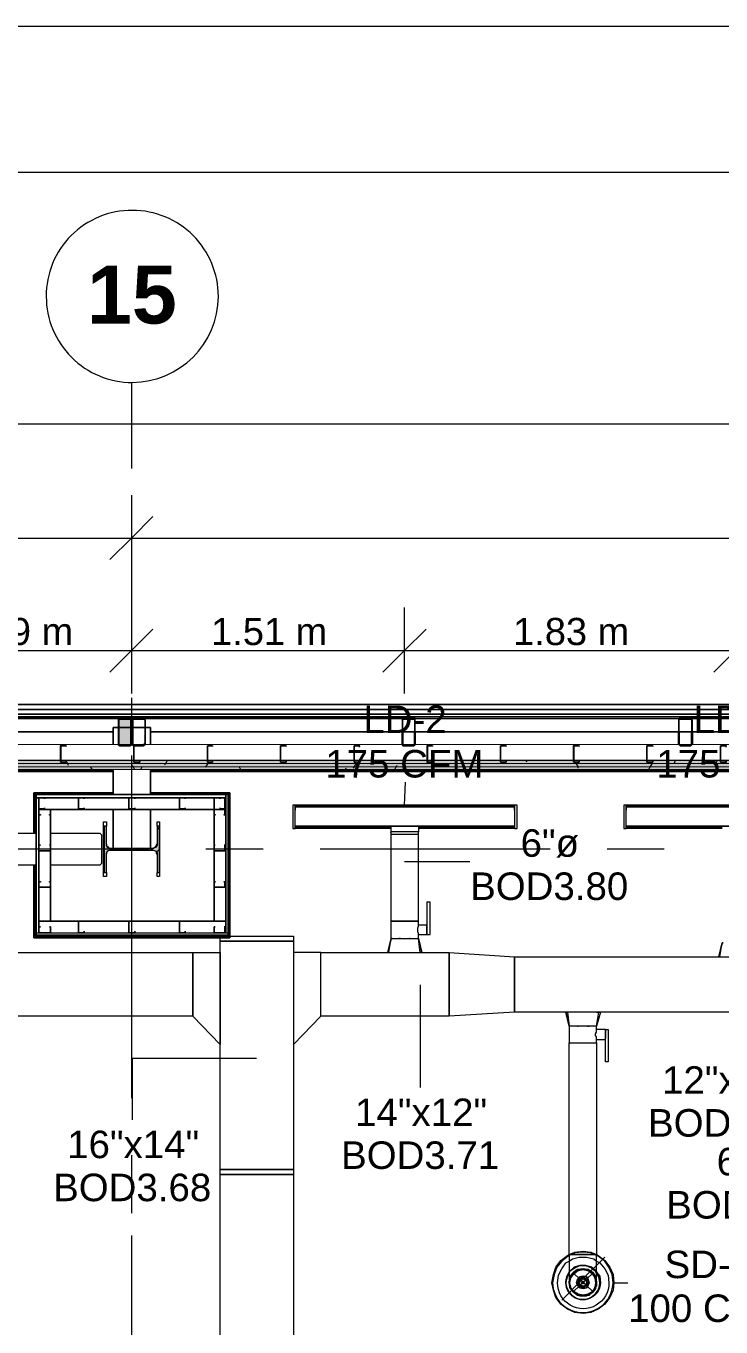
# Model space of a CAD drawing. Header units: metres. Extents: x 98 to 337, y -7 to 53.
# Drawn here: x 134.94 to 138.79, y 46.2 to 53.4 of the extents above; entities that cross this region are included whole.
import ezdxf

# ---------------------------------------------------------------- set-up
doc = ezdxf.new("R2010")
doc.units = ezdxf.units.M
doc.layers.add('HVAC - Ductos', color=5, linetype='Continuous', lineweight=0)
doc.layers.add('PDF_Text', color=7, linetype='Continuous', lineweight=0)
doc.layers.add('PDF_Geometry', color=7, linetype='Continuous', lineweight=0, true_color=0xaaaaaa)
doc.layers.add('PDF_Solid Fills', color=7, linetype='Continuous', lineweight=0, true_color=0xffffff)
doc.styles.add('PDF Helvetica', font='')
doc.styles.add('PDF Helvetica Bold', font='')
doc.styles.get('PDF Helvetica').set_extended_font_data('Helvetica')
doc.styles.get('PDF Helvetica Bold').set_extended_font_data('Helvetica', bold=True)

msp = doc.modelspace()

# ---------------------------------------------------------------- hatches: boundary and pattern name
at = {"layer": 'PDF_Solid Fills', "lineweight": 0, "transparency": 33554559}
for points in [[(135.5127, 49.4183), (135.5218, 49.4183), (135.5218, 49.5649), (135.4485, 49.5649), (135.4485, 49.4183), (135.4577, 49.4183), (135.5127, 49.4137)], [(158.9939, 49.3266), (142.4356, 49.3312), (105.9562, 49.3312), (105.9562, 49.3175), (158.9939, 49.3175)], [(158.9801, 49.2946), (158.9801, 49.3175), (105.9562, 49.3175), (105.9562, 49.2992), (158.9618, 49.2992)], [(105.9562, 49.2854), (158.9573, 49.2854), (158.9618, 49.2808), (158.9618, 49.2808), (158.9618, 49.2992), (105.9562, 49.2992)], [(135.6639, 48.9692), (135.6593, 48.8593), (135.6548, 48.8548), (135.641, 48.8502), (135.4027, 48.8456), (135.4027, 48.8502), (135.389, 48.8502), (135.389, 48.8639), (135.3844, 48.8639), (135.3844, 48.9692), (135.3707, 48.9692), (135.3707, 48.7127), (135.3844, 48.7127), (135.3844, 48.8226), (135.389, 48.8364), (135.6548, 48.8364), (135.6639, 48.8272), (135.6639, 48.7127), (135.6776, 48.7127), (135.6776, 48.9692)]]:
    msp.add_hatch(color=256, dxfattribs=at).paths.add_polyline_path(points)
h = msp.add_hatch(color=256, dxfattribs=at)
h.paths.add_polyline_path([(135.5951, 49.5603), (135.5905, 49.4274), (135.586, 49.4228), (135.5951, 49.4183), (135.5951, 49.4228), (135.5997, 49.5603)])
h.paths.add_polyline_path([(135.531, 49.5603), (135.5951, 49.5649), (135.5265, 49.5649), (135.5219, 49.5603), (135.5219, 49.4274), (135.5265, 49.4274), (135.5265, 49.4183), (135.5356, 49.4183), (135.586, 49.4137), (135.586, 49.4183), (135.5677, 49.4228), (135.531, 49.4228)])
h = msp.add_hatch(color=256, dxfattribs=at)
h.paths.add_polyline_path([(137.0888, 49.5557), (137.0888, 49.4183), (137.0934, 49.5557)])
h.paths.add_polyline_path([(137.0247, 49.5557), (137.0201, 49.5557), (137.0201, 49.4183)])
h.paths.add_polyline_path([(137.0934, 49.5603), (137.0934, 49.5649), (137.0888, 49.5649)])
h.paths.add_polyline_path([(137.0842, 49.5603), (137.0842, 49.5649), (137.0201, 49.5649)])
h.paths.add_polyline_path([(137.0842, 49.4137), (137.0842, 49.4183), (137.0247, 49.4183)])
h = msp.add_hatch(color=256, dxfattribs=at)
h.paths.add_polyline_path([(138.6236, 49.4228), (138.6282, 49.5557), (138.6236, 49.5557)])
h.paths.add_polyline_path([(138.619, 49.4228), (138.6236, 49.4183), (138.6236, 49.4228)])
h.paths.add_polyline_path([(138.555, 49.5557), (138.5504, 49.5557), (138.5504, 49.4228)])
h.paths.add_polyline_path([(138.6282, 49.5603), (138.6282, 49.5649), (138.5595, 49.5649)])
h.paths.add_polyline_path([(138.619, 49.4137), (138.619, 49.4183), (138.5595, 49.4183)])

# ---------------------------------------------------------------- linework, layer by layer
at = {"layer": 'HVAC - Ductos', "lineweight": 0}
for points in [[(136.4152, 49.0839), (136.4152, 48.9555), (136.429, 48.9555), (136.429, 49.0839)], [(136.429, 49.0747), (137.6432, 49.0747), (137.6432, 48.9692), (136.429, 48.9692)], [(137.6569, 49.0839), (137.6432, 49.0839), (137.6432, 48.9555), (137.6569, 48.9555)], [(138.2479, 49.0839), (138.2479, 48.9555), (138.2617, 48.9555), (138.2617, 49.0839)], [(138.2617, 49.0747), (139.4759, 49.0747), (139.4759, 48.9692), (138.2617, 48.9692)], [(137.6432, 48.9692), (136.429, 48.9692)], [(139.4759, 48.9692), (138.2617, 48.9692)], [(136.4198, 48.3324), (136.0121, 48.3324), (136.0121, 48.3599), (136.4198, 48.3599)], [(137.0109, 48.3462), (137.0063, 48.3462), (137.0017, 48.3462), (137.0063, 48.3462)], [(137.0659, 48.3462), (137.0613, 48.3462)], [(136.0121, 48.2683), (136.0121, 47.7597), (135.8609, 47.9155), (135.8609, 48.2683), (135.8609, 47.9155), (134.0328, 47.9155), (134.0328, 48.2683), (135.8609, 48.2683)], [(136.4198, 48.3324), (136.4198, 47.0679), (136.0121, 47.0679), (136.0121, 48.3324)], [(136.4198, 48.2683), (136.4198, 47.7597), (136.5711, 47.9155), (136.5711, 48.2683), (137.2812, 48.2683), (137.2812, 47.9155), (136.5711, 47.9155), (136.5711, 48.2683)], [(137.6432, 48.2454), (139.4346, 48.2454), (139.4346, 47.9384), (137.6432, 47.9384)], [(137.9272, 47.9384), (137.9318, 47.9384)], [(138.0464, 47.8605), (138.051, 47.8605), (138.0555, 47.8605), (138.051, 47.8605)], [(138.1609, 47.6635), (138.1472, 47.6635), (138.1472, 47.8422), (138.1609, 47.8422)], [(138.0968, 47.7688), (138.0968, 46.596), (138.1059, 46.5914), (138.1426, 46.5639), (138.17, 46.5272), (138.1884, 46.486), (138.193, 46.4402), (138.1884, 46.3989), (138.17, 46.3577), (138.1426, 46.3211), (138.1059, 46.2936), (138.0647, 46.2753), (138.0234, 46.2707), (137.9776, 46.2753), (137.9364, 46.2936), (137.8997, 46.3211), (137.8723, 46.3577), (137.8585, 46.3989), (137.8494, 46.4402), (137.8585, 46.486), (137.8723, 46.5272), (137.8997, 46.5639), (137.9364, 46.5914), (137.9456, 46.596), (137.9456, 47.7688), (137.9502, 47.7688), (137.9548, 47.7688), (137.9685, 47.7688), (137.9868, 47.7688), (138.0052, 47.7688), (138.0234, 47.7688), (138.0418, 47.7688), (138.0601, 47.7688), (138.0784, 47.7688), (138.0876, 47.7688)], [(136.0121, 47.0404), (136.0121, 47.0679), (136.4198, 47.0679), (136.4198, 47.0404)], [(136.4198, 47.0404), (136.4198, 45.2169), (136.0121, 45.2169), (136.0121, 47.0404)], [(137.9502, 46.5043), (137.973, 46.5272), (138.0052, 46.5364), (138.0372, 46.5364), (138.0692, 46.5272), (138.0968, 46.5043), (138.0968, 46.4997), (138.0968, 46.5043), (138.0692, 46.5272), (138.0372, 46.5364), (138.0052, 46.5364), (137.973, 46.5272), (137.9502, 46.5043), (137.9456, 46.4997)], [(138.0922, 46.5043), (138.0692, 46.5226), (138.0372, 46.5364), (138.0052, 46.5364), (137.9776, 46.5226), (137.9502, 46.5043), (137.9456, 46.4951), (137.9502, 46.5043), (137.9776, 46.5226), (138.0052, 46.5364), (138.0372, 46.5364), (138.0692, 46.5226), (138.0922, 46.5043), (138.0968, 46.4951)], [(138.083, 46.486), (138.0464, 46.5135), (138.0006, 46.5135), (137.9594, 46.486), (137.9456, 46.4402), (137.9594, 46.3989), (138.0006, 46.3715), (138.0464, 46.3715), (138.083, 46.3989), (138.0968, 46.4402)], [(138.0784, 46.4951), (138.051, 46.5135), (138.0234, 46.5181), (137.9914, 46.5135), (137.9685, 46.4951), (137.9502, 46.4723), (137.9685, 46.4951), (137.9914, 46.5135), (138.0234, 46.5181), (138.051, 46.5135), (138.0784, 46.4951), (138.0922, 46.4723)], [(137.9548, 46.4677), (137.973, 46.4906), (137.996, 46.5089), (138.0234, 46.5135), (138.051, 46.5089), (138.0738, 46.4906), (138.0876, 46.4677), (138.0922, 46.4402), (138.0876, 46.4127), (138.0738, 46.3898), (138.051, 46.3761), (138.0234, 46.3715), (137.996, 46.3761), (137.973, 46.3898), (137.9548, 46.4127), (137.9502, 46.4402)], [(137.9914, 46.4585), (137.9868, 46.4402), (137.9914, 46.4585), (138.0052, 46.4723), (138.0234, 46.4768), (138.0418, 46.4723), (138.051, 46.4585), (138.0555, 46.4402), (138.051, 46.4585), (138.0418, 46.4723), (138.0234, 46.4768), (138.0052, 46.4723)], [(138.0006, 46.4585), (137.996, 46.4402), (138.0006, 46.4585), (138.0143, 46.4677), (138.0326, 46.4677), (138.0418, 46.4585), (138.0464, 46.4402), (138.0418, 46.4585), (138.028, 46.4677), (138.0143, 46.4677)], [(138.0097, 46.454), (138.0234, 46.4631), (138.0372, 46.454), (138.0418, 46.4402), (138.0372, 46.4265), (138.0234, 46.4219), (138.0097, 46.4265), (138.0006, 46.4402)], [(138.1197, 46.4402), (138.1151, 46.4768), (138.0968, 46.4997), (138.1151, 46.4768)], [(138.051, 46.4265), (138.0555, 46.4402), (138.051, 46.4265), (138.0418, 46.4127), (138.0234, 46.4081), (138.0052, 46.4127), (137.9914, 46.4265), (137.9868, 46.4402), (137.9914, 46.4265), (138.0052, 46.4127), (138.0234, 46.4081), (138.0418, 46.4127)], [(138.0418, 46.4265), (138.0464, 46.4402), (138.0418, 46.4265), (138.0326, 46.4173), (138.0143, 46.4173), (138.0006, 46.4265), (137.996, 46.4402), (138.0006, 46.4265), (138.0143, 46.4173), (138.028, 46.4173)], [(138.0189, 46.4356), (138.0234, 46.4356), (138.028, 46.4402), (138.0234, 46.4356), (138.0189, 46.4356), (138.0143, 46.4402), (138.0189, 46.4494), (138.0234, 46.4494), (138.028, 46.4402), (138.0234, 46.4448), (138.0189, 46.4448), (138.0189, 46.4402)]]:
    msp.add_lwpolyline(points, close=True, dxfattribs=at)
for points in [[(137.6432, 49.0563), (137.6432, 49.0609), (137.6432, 49.0655), (137.6432, 49.0839), (137.6432, 49.0793), (136.429, 49.0793), (136.429, 49.0839), (136.429, 49.0655), (136.429, 49.0609), (136.429, 49.0563)], [(137.6432, 49.0839), (136.429, 49.0839)], [(136.429, 49.0609), (136.429, 49.0655), (136.429, 49.0701)], [(137.6432, 49.0701), (137.6432, 49.0655), (137.6432, 49.0609)], [(139.4759, 49.0563), (139.4759, 49.0609), (139.4759, 49.0655), (139.4759, 49.0839), (139.4759, 49.0793), (138.2617, 49.0793), (138.2617, 49.0839), (138.2617, 49.0655), (138.2617, 49.0609), (138.2617, 49.0563)], [(139.4759, 49.0839), (138.2617, 49.0839)], [(138.2617, 49.0609), (138.2617, 49.0655), (138.2617, 49.0701)], [(136.429, 49.0243), (136.429, 49.0289)], [(136.429, 49.0105), (136.429, 49.0197)], [(136.9605, 48.9555), (136.429, 48.9555), (136.429, 48.9601), (136.429, 48.9784), (136.429, 48.9876)], [(137.6432, 48.9876), (137.6432, 48.9784), (137.6432, 48.9601), (137.6432, 48.9555), (137.1117, 48.9555)], [(137.6432, 49.0289), (137.6432, 49.0243)], [(137.6432, 49.0197), (137.6432, 49.0105)], [(138.2617, 49.0243), (138.2617, 49.0289)], [(138.2617, 49.0105), (138.2617, 49.0197)], [(138.7932, 48.9555), (138.2617, 48.9555), (138.2617, 48.9601), (138.2617, 48.9784), (138.2617, 48.9876)], [(136.429, 48.9738), (136.429, 48.9784), (136.429, 48.983)], [(136.429, 48.9601), (136.9605, 48.9601)], [(136.9468, 48.2683), (136.9605, 48.3462), (136.9605, 48.4424), (136.9696, 48.4424), (136.9834, 48.4424), (136.9972, 48.4424), (137.0155, 48.4424), (137.0338, 48.4424), (137.0567, 48.4424), (137.075, 48.4424), (137.0888, 48.4424), (137.1025, 48.4424), (137.1071, 48.4424), (137.1117, 48.4424), (137.1117, 48.9235), (137.1071, 48.9235)], [(136.9605, 48.9372), (136.9605, 48.9692), (136.9696, 48.9692), (136.9834, 48.9692), (136.9972, 48.9692), (137.0155, 48.9692), (137.0338, 48.9692), (137.0567, 48.9692), (137.075, 48.9692), (137.0888, 48.9692), (137.1025, 48.9692), (137.1071, 48.9692), (137.1117, 48.9692), (137.1117, 48.9372), (137.1071, 48.9372), (137.0888, 48.9372), (137.0659, 48.9372), (137.0338, 48.9372), (137.0063, 48.9372), (136.9788, 48.9372), (136.9651, 48.9372), (136.9559, 48.9372), (136.9605, 48.9235), (136.9651, 48.9235), (136.9834, 48.9235), (137.0063, 48.9235), (137.0338, 48.9235), (137.0659, 48.9235), (137.0888, 48.9235), (137.1071, 48.9235), (137.1117, 48.9235), (137.1117, 48.9372)], [(136.9605, 48.3462), (136.9651, 48.3462), (136.9605, 48.3462), (136.9651, 48.3462), (136.9696, 48.3462), (136.9834, 48.3462), (136.9972, 48.3462), (137.0155, 48.3462), (137.0338, 48.3462), (137.0567, 48.3462), (137.075, 48.3462), (137.0888, 48.3462), (137.1025, 48.3462), (137.1071, 48.3462), (137.1117, 48.3462), (137.1117, 48.3691), (137.1575, 48.3691), (137.1759, 48.3691), (137.1759, 48.5477), (137.1575, 48.5477), (137.1575, 48.3691), (137.1575, 48.3737), (137.1575, 48.3828), (137.1575, 48.3874), (137.1575, 48.392), (137.1575, 48.4012), (137.1575, 48.4057), (137.1575, 48.4103), (137.1575, 48.4149), (137.1575, 48.4194), (137.1117, 48.4194), (137.1117, 48.4424), (137.1071, 48.4424), (137.1025, 48.4424), (137.0888, 48.4424), (137.075, 48.4424), (137.0567, 48.4424), (137.0338, 48.4424), (137.0155, 48.4424), (136.9972, 48.4424), (136.9834, 48.4424), (136.9696, 48.4424), (136.9605, 48.4424), (136.9605, 48.9235), (136.9651, 48.9235), (136.9696, 48.9235), (136.9834, 48.9235), (136.9972, 48.9235), (137.0017, 48.9235)], [(137.0109, 48.9235), (137.0155, 48.9235), (137.0338, 48.9235), (137.0567, 48.9235), (137.0613, 48.9235)], [(137.0659, 48.9235), (137.075, 48.9235), (137.0888, 48.9235), (137.1025, 48.9235)], [(137.1117, 48.9601), (137.6432, 48.9601)], [(137.6432, 48.983), (137.6432, 48.9784), (137.6432, 48.9738)], [(138.2617, 48.9738), (138.2617, 48.9784), (138.2617, 48.983)], [(138.2617, 48.9601), (138.7932, 48.9601)], [(137.1117, 48.3691), (137.1117, 48.3737), (137.1071, 48.3828), (137.1071, 48.3874), (137.1071, 48.3966), (137.1071, 48.4057), (137.1117, 48.4149), (137.1117, 48.4194)], [(136.9422, 48.2683), (136.9605, 48.3462), (136.9422, 48.2683)], [(137.1117, 48.2683), (137.1209, 48.2683), (137.1117, 48.3462), (137.1301, 48.2683)], [(137.1255, 48.2683), (137.1301, 48.2683), (137.1117, 48.3462)], [(136.9422, 48.2683), (136.9468, 48.2683), (136.9514, 48.2683), (136.9605, 48.2683)], [(136.9651, 48.2683), (136.9834, 48.2683)], [(136.988, 48.2683), (136.9926, 48.2683), (137.0017, 48.2683), (137.0155, 48.2683), (137.0201, 48.2683), (137.0247, 48.2683), (137.0476, 48.2683), (137.0521, 48.2683), (137.0567, 48.2683), (137.0704, 48.2683), (137.0796, 48.2683), (137.0842, 48.2683), (137.0888, 48.2683), (137.1071, 48.2683)], [(137.2812, 48.2683), (137.6432, 48.2454)], [(138.7795, 48.2454), (138.7932, 48.3232), (138.7749, 48.2454), (138.7795, 48.2454), (138.7841, 48.2454), (138.7932, 48.2454)], [(138.7749, 48.2454), (138.7932, 48.3232), (138.7978, 48.3232), (138.7932, 48.3232)], [(137.6432, 48.2454), (137.6432, 47.9384)], [(137.9318, 47.9384), (137.9272, 47.9384), (137.9318, 47.9384)], [(137.9272, 47.9384), (137.9456, 47.8605), (137.9272, 47.9384)], [(137.9456, 47.9384), (137.9364, 47.9384), (137.9456, 47.8605)], [(138.0968, 47.9384), (138.1059, 47.9384), (138.1105, 47.9384), (138.1151, 47.9384), (138.1197, 47.9384), (138.0968, 47.8605), (138.0922, 47.8605), (138.0876, 47.8605), (138.0784, 47.8605), (138.0601, 47.8605), (138.0418, 47.8605), (138.0234, 47.8605), (138.0052, 47.8605), (137.9868, 47.8605), (137.9685, 47.8605), (137.9548, 47.8605), (137.9502, 47.8605), (137.9456, 47.8605), (137.9456, 47.7688), (137.9502, 47.7688), (137.9548, 47.7688), (137.9685, 47.7688), (137.9868, 47.7688), (138.0052, 47.7688), (138.0234, 47.7688), (138.0418, 47.7688), (138.0601, 47.7688), (138.0784, 47.7688), (138.0876, 47.7688), (138.0968, 47.7688), (138.0968, 47.7872), (138.1472, 47.7872)], [(138.0922, 47.9384), (138.0784, 47.9384), (138.0692, 47.9384), (138.0647, 47.9384), (138.0555, 47.9384), (138.0418, 47.9384), (138.0372, 47.9384), (138.0326, 47.9384), (138.0097, 47.9384), (138.0052, 47.9384), (138.0006, 47.9384), (137.9868, 47.9384), (137.9776, 47.9384), (137.973, 47.9384), (137.9685, 47.9384), (137.9502, 47.9384)], [(138.1472, 47.8422), (138.0968, 47.8422), (138.0968, 47.8605), (138.1105, 47.9384)], [(138.1151, 47.9384), (138.1197, 47.9384), (138.0968, 47.8605)], [(137.9914, 47.8605), (137.996, 47.8605), (137.9914, 47.8605), (137.9685, 47.8605)], [(138.0234, 47.8605), (138.0189, 47.8605)], [(138.0784, 47.8605), (138.0738, 47.8605)], [(138.0922, 47.8605), (138.0876, 47.8605)], [(138.0968, 47.7872), (138.0968, 47.7918), (138.0968, 47.7964), (138.0968, 47.801), (138.0922, 47.8101), (138.0922, 47.8193), (138.0968, 47.8285), (138.0968, 47.833), (138.0968, 47.8376), (138.0968, 47.8422)], [(138.1472, 47.8376), (138.1472, 47.833), (138.1472, 47.8285), (138.1472, 47.8193), (138.1472, 47.8147), (138.1472, 47.8101), (138.1472, 47.801), (138.1472, 47.7964), (138.1472, 47.7918)], [(137.9456, 46.596), (137.9776, 46.6097), (138.0234, 46.6143), (138.0647, 46.6097), (138.0968, 46.596)], [(138.0968, 46.5914), (138.0647, 46.6052), (138.0234, 46.6097), (137.9776, 46.6052), (137.9456, 46.5914)], [(138.1426, 46.5822), (138.0234, 46.4631), (137.9043, 46.3439)], [(138.0968, 46.4448), (138.0968, 46.4494), (138.0968, 46.4677), (138.0968, 46.4951), (138.0968, 46.5318), (138.0968, 46.5776), (138.0968, 46.596), (138.0876, 46.596), (138.0784, 46.596), (138.0601, 46.596), (138.0418, 46.596), (138.0234, 46.596), (138.0052, 46.596), (137.9868, 46.596), (137.9685, 46.596), (137.9548, 46.596), (137.9502, 46.596), (137.9456, 46.596), (137.9456, 46.5502), (137.9456, 46.5089), (137.9456, 46.4768), (137.9456, 46.454), (137.9456, 46.4448)], [(137.9456, 46.596), (137.9502, 46.596), (137.9548, 46.596), (137.9685, 46.596), (137.9868, 46.596), (138.0052, 46.596), (138.0234, 46.596), (138.0418, 46.596), (138.0601, 46.596), (138.0784, 46.596), (138.0876, 46.596), (138.0968, 46.596)], [(137.9456, 46.5593), (137.9639, 46.573), (138.0006, 46.5822), (138.0418, 46.5822), (138.083, 46.573), (138.0968, 46.5593)], [(137.9502, 46.4677), (137.9502, 46.4723), (137.9548, 46.4723), (137.9685, 46.4951), (137.9548, 46.4814), (137.9502, 46.4631), (137.9456, 46.4494), (137.9456, 46.4402), (137.9502, 46.4219), (137.9594, 46.4035), (137.9548, 46.4035), (137.9502, 46.4219), (137.9502, 46.4402), (137.9502, 46.4631), (137.9594, 46.4768), (137.9685, 46.4951), (137.9868, 46.5043), (138.0052, 46.5135), (138.0234, 46.5135), (138.0418, 46.5135), (138.0601, 46.5043), (138.0738, 46.4951), (138.0876, 46.4768), (138.0922, 46.4631), (138.0968, 46.4402), (138.0922, 46.4219), (138.0876, 46.4035), (138.0738, 46.3898), (138.0601, 46.3761), (138.0784, 46.3898), (138.0876, 46.4035), (138.0968, 46.4219), (138.0968, 46.4402), (138.0922, 46.4723)], [(137.9914, 46.3761), (137.9685, 46.3898), (137.9548, 46.4127), (137.9502, 46.4173), (137.9456, 46.4402), (137.9502, 46.4723), (137.9456, 46.4448)], [(137.9548, 46.4173), (137.9502, 46.4402), (137.9548, 46.4677)], [(138.0922, 46.4173), (138.0922, 46.4127), (138.0968, 46.4402), (138.0922, 46.4173), (138.0968, 46.4402), (138.0922, 46.4677), (138.0922, 46.4723), (138.0968, 46.4448), (138.0968, 46.4402), (138.0968, 46.4494), (138.0968, 46.4631), (138.0876, 46.4814), (138.0784, 46.4951), (138.0601, 46.5089), (138.0418, 46.5135), (138.0234, 46.5181), (138.0006, 46.5135), (137.9822, 46.5089), (137.9685, 46.4951), (137.9914, 46.5089), (137.9914, 46.5135), (137.996, 46.5135)], [(137.9685, 46.4951), (138.0784, 46.3898)], [(138.0784, 46.4951), (137.9685, 46.3898)], [(137.996, 46.5089), (138.0234, 46.5135), (138.0464, 46.5089)], [(138.0464, 46.5135), (138.051, 46.5135), (138.0555, 46.5089), (138.0738, 46.4951), (138.0876, 46.4723)], [(137.9502, 46.4173), (137.9502, 46.4127), (137.9548, 46.4081), (137.9502, 46.4127), (137.9502, 46.4173), (137.9502, 46.4219), (137.9456, 46.4402), (137.9456, 46.4494)], [(137.9456, 46.4402), (137.9502, 46.4127), (137.9685, 46.3898), (137.9914, 46.3715), (138.0234, 46.3669), (138.0418, 46.3669), (138.0601, 46.3761), (138.0418, 46.3715), (138.0234, 46.3669), (138.0052, 46.3715), (137.9868, 46.3761), (137.9685, 46.3898), (137.9594, 46.4035), (137.9685, 46.3898), (137.9868, 46.3761), (138.0052, 46.3669), (138.0234, 46.3669), (138.051, 46.3715), (138.0555, 46.3715), (138.0738, 46.3898)], [(137.9548, 46.4127), (137.9548, 46.4035)], [(137.996, 46.3715), (138.0234, 46.3669), (138.0464, 46.3715), (138.0234, 46.3669), (137.996, 46.3715), (137.9914, 46.3715), (137.9685, 46.3898), (137.9548, 46.4081)], [(138.051, 46.3715), (138.0418, 46.3669), (138.0234, 46.3669), (138.0006, 46.3669), (137.996, 46.3715), (137.9914, 46.3715), (137.9822, 46.3761), (137.9685, 46.3898), (137.9594, 46.4035)], [(138.0922, 46.4127), (138.0876, 46.4035), (138.0784, 46.3898), (138.0601, 46.3761), (138.0555, 46.3715), (138.051, 46.3715), (138.0464, 46.3715), (138.051, 46.3715), (138.0555, 46.3715)], [(138.0876, 46.4127), (138.0738, 46.3898), (138.0555, 46.3761)], [(138.0922, 46.4081), (138.0784, 46.3898), (138.0922, 46.4127)], [(138.0968, 46.4494), (138.0968, 46.4402), (138.0968, 46.4219), (138.0922, 46.4173), (138.0922, 46.4127), (138.0922, 46.4081), (138.0922, 46.4127), (138.0922, 46.4173)], [(138.193, 46.4402), (138.2709, 46.4402)], [(137.996, 46.3715), (137.9914, 46.3715)], [(138.051, 46.3715), (138.0784, 46.3898)]]:
    msp.add_lwpolyline(points, dxfattribs=at)
for points in [[(137.9456, 46.5914), (137.941, 46.5868), (137.9043, 46.5593), (137.8768, 46.5272), (137.8631, 46.486), (137.854, 46.4402, 0.986577), (138.1884, 46.4402), (138.1838, 46.486), (138.1655, 46.5272), (138.1426, 46.5593), (138.1059, 46.5868), (138.0968, 46.5914)], [(138.0968, 46.5593), (138.1151, 46.5502), (138.1426, 46.5181), (138.1609, 46.4814), (138.1655, 46.4402, -1.013316), (137.8814, 46.4402), (137.886, 46.4814), (137.9043, 46.5181), (137.9272, 46.5502), (137.9456, 46.5593)]]:
    msp.add_lwpolyline(points, format="xyb", dxfattribs=at)
msp.add_lwpolyline([(137.9272, 46.4402, 0.9629), (138.1197, 46.4402, -1.355541), (137.9456, 46.4997), (137.9318, 46.4768), (137.9272, 46.4402), (137.9364, 46.4723), (137.9456, 46.4951, 1.368965), (138.1151, 46.4402), (138.1105, 46.4723), (138.0968, 46.4951, -1.368972)], format="xyb", close=True, dxfattribs=at)
at = {"layer": 'PDF_Geometry', "color": 7, "lineweight": 0}
msp.add_lwpolyline([(188.0788, 53.3989), (188.0788, -6.5801), (98.1077, -6.5801), (98.1077, 53.3989)], close=True, dxfattribs=at)
msp.add_lwpolyline([(187.6018, 52.5879), (99.2073, 52.5879), (99.2073, -5.9158), (187.6018, -5.9158)], dxfattribs=at)
at = {"layer": 'PDF_Geometry', "lineweight": 0}
msp.add_lwpolyline([(135.5265, 52.3781, 0.418212), (135.0499, 51.9015, 0.414636), (135.5265, 51.4251, 0.41105), (136.0029, 51.9015, 0.414636)], format="xyb", close=True, dxfattribs=at)
for points in [[(135.5219, 51.4251), (135.5219, 50.9486)], [(107.6972, 51.196), (158.751, 51.196)], [(135.5219, 50.8019), (135.5219, 50.5637), (135.5219, 50.3255)], [(135.5219, 50.7882), (135.5219, 50.6278)], [(135.641, 50.6829), (135.5219, 50.5637), (135.4027, 50.4446)], [(107.6972, 50.5637), (117.1309, 50.5637), (126.3264, 50.5637), (135.5219, 50.5637), (144.7219, 50.5637), (153.9174, 50.5637), (158.751, 50.5637)], [(135.5219, 50.4721), (135.5219, 49.8352)], [(135.5219, 50.1789), (135.5219, 49.9406), (135.5219, 49.7023)], [(137.0338, 49.7023), (137.0338, 49.9406), (137.0338, 50.1789)], [(135.641, 50.0597), (135.5219, 49.9406), (135.4027, 49.8215)], [(137.1529, 50.0597), (137.0338, 49.9406), (136.9147, 49.8215)], [(138.9856, 50.0597), (138.8665, 49.9406), (138.7474, 49.8215)], [(118.5054, 49.9406), (120.3565, 49.9406), (122.9038, 49.9406), (125.0756, 49.9406), (126.3264, 49.9406), (127.5772, 49.9406), (129.9963, 49.9406), (132.081, 49.9406), (134.2298, 49.9406), (135.5219, 49.9406), (137.0338, 49.9406), (138.8665, 49.9406), (141.2077, 49.9406), (143.3749, 49.9406), (144.7219, 49.9406), (146.0735, 49.9406), (148.2132, 49.9406), (150.4078, 49.9406), (152.5062, 49.9406), (153.9174, 49.9406), (156.4373, 49.9406)], [(135.5585, 49.6428), (135.4852, 49.6428)], [(135.5219, 49.6795), (135.5219, 49.519)], [(137.0934, 49.6428), (137.0155, 49.6428)], [(138.6282, 49.6428), (138.5504, 49.6428)], [(132.4292, 49.5649), (130.9905, 49.5649), (132.4567, 49.5649), (133.9916, 49.5649), (135.4577, 49.5649), (134.019, 49.5649)], [(135.5677, 49.4137), (135.586, 49.4137), (135.5951, 49.4183), (135.5997, 49.4274), (135.5997, 49.5557), (135.5951, 49.5603), (135.586, 49.5649), (135.5356, 49.5649), (135.5265, 49.5603), (135.5219, 49.5557), (135.5219, 49.4274), (135.5265, 49.4183), (135.5356, 49.4137)], [(137.0247, 49.5649), (135.586, 49.5649), (137.0567, 49.5649), (138.587, 49.5649), (140.0577, 49.5649), (138.619, 49.5649)], [(137.0842, 49.5649), (138.5595, 49.5649)], [(135.5173, 49.5145), (135.4531, 49.5145), (135.5035, 49.5145), (135.5081, 49.5145), (135.5127, 49.5145), (135.5173, 49.5145), (135.5127, 49.5145), (135.5081, 49.5145), (135.5035, 49.5145)], [(135.531, 49.5145), (135.5951, 49.5145), (135.5447, 49.5145), (135.5401, 49.5145), (135.5356, 49.5145), (135.531, 49.5145), (135.5356, 49.5145), (135.5401, 49.5145), (135.5447, 49.5145)], [(137.0201, 49.4183), (137.0201, 49.4228), (137.0201, 49.4916)], [(137.0247, 49.4916), (137.0247, 49.4228), (137.0247, 49.4183)], [(137.0888, 49.4183), (137.0888, 49.4228), (137.0888, 49.4916)], [(137.0934, 49.4916), (137.0934, 49.4228), (137.0934, 49.4183)], [(138.5504, 49.4183), (138.5504, 49.4228), (138.5504, 49.4916)], [(138.555, 49.4916), (138.555, 49.4228), (138.555, 49.4183), (138.5595, 49.4183)], [(138.619, 49.4183), (138.6236, 49.4183), (138.6236, 49.4228), (138.6236, 49.4916)], [(138.6282, 49.4916), (138.6282, 49.4228), (138.6282, 49.4183)], [(159.0855, 49.4137), (159.0855, 49.4183), (105.9562, 49.4228)], [(135.5219, 49.3588), (135.5219, 48.8822)], [(137.5653, 49.3404), (137.5653, 49.345)], [(158.9801, 37.1027), (158.9801, 49.2808), (158.9801, 49.2946), (158.9801, 49.3129), (105.9562, 49.3175)], [(158.9618, 37.1027), (158.9618, 49.2808), (158.9618, 49.2946), (105.9562, 49.2992)], [(105.9562, 49.2854), (158.9481, 49.2808), (158.9481, 37.1027), (148.5247, 37.1027), (148.5247, 37.089), (158.9481, 37.089), (148.5247, 37.089), (148.5247, 37.1027), (158.9481, 37.1027)], [(126.4272, 49.2808), (135.421, 49.2808)], [(135.421, 49.2808), (126.4272, 49.2808)], [(135.1278, 49.3312), (134.7246, 49.3312), (134.3169, 49.3312), (133.9137, 49.3312), (133.5059, 49.3312), (133.1027, 49.3312)], [(137.9685, 49.3312), (137.5653, 49.3312), (137.1575, 49.3312), (136.7544, 49.3312), (136.3466, 49.3312), (135.9434, 49.3312), (135.5356, 49.3312), (135.1324, 49.3312)], [(135.1736, 49.3038), (135.169, 49.3129), (135.1599, 49.3312)], [(135.3065, 49.2808), (135.2974, 49.2946)], [(135.5401, 49.2808), (135.531, 49.2992), (135.5219, 49.3084)], [(135.5356, 49.3221), (135.5356, 49.3266)], [(135.5814, 49.2992), (135.5723, 49.2808)], [(135.6272, 49.2808), (144.6165, 49.2808)], [(144.6165, 49.2808), (135.6272, 49.2808)], [(135.7189, 49.3312), (135.7097, 49.3129), (135.7051, 49.3084)], [(135.9479, 49.3221), (135.9434, 49.3129), (135.9342, 49.2992), (135.9297, 49.2946)], [(136.1267, 49.2808), (136.1175, 49.2992)], [(136.7131, 49.2808), (136.7085, 49.29)], [(136.7635, 49.3175), (136.7635, 49.3129), (136.7544, 49.2992), (136.7498, 49.29)], [(136.9926, 49.3038), (136.988, 49.2992), (136.9788, 49.2808)], [(137.7119, 49.3312), (137.7073, 49.3221)], [(139.9981, 49.3312), (139.595, 49.3312), (139.1872, 49.3312), (138.7841, 49.3312), (138.3763, 49.3312), (137.973, 49.3312)], [(137.996, 49.29), (137.996, 49.2992), (137.9868, 49.3129), (137.9822, 49.3221)], [(138.4038, 49.3129), (138.3946, 49.2992), (138.3854, 49.2808)], [(138.532, 49.3312), (138.5274, 49.3175)], [(138.7657, 49.3312), (138.7565, 49.3129), (138.7519, 49.3038)], [(137.0338, 49.0839), (137.0384, 49.2121)], [(134.9949, 48.9281), (134.9949, 49.1434), (134.9903, 49.1434), (134.9858, 49.1479), (134.9858, 49.1525), (134.9812, 49.1525), (134.9812, 48.9281), (134.9812, 49.1525), (134.9858, 49.1525), (134.9858, 49.1479), (134.9903, 49.1434), (134.9949, 49.1434), (134.9903, 49.1434), (134.9858, 49.1479), (134.9858, 49.1525), (134.9812, 49.1525), (135.421, 49.1525), (134.9812, 49.1525), (134.9858, 49.1525), (134.9858, 49.1479), (134.9903, 49.1434), (134.9949, 49.1434), (135.421, 49.1434), (134.9903, 49.1434), (134.9903, 48.9281), (134.9903, 49.1434), (134.9903, 48.9281), (134.9903, 49.1434), (135.421, 49.1434), (134.9949, 49.1434), (134.9949, 48.9281), (131.5221, 48.9281)], [(134.9812, 48.3508), (136.0671, 48.3508), (134.9812, 48.3508), (134.9858, 48.3553), (134.9903, 48.3599), (134.9949, 48.3599), (134.9949, 48.3645), (134.9949, 48.4424), (134.9949, 49.0609), (134.9949, 49.1434), (134.9949, 49.1251), (134.9949, 48.3783), (135.0087, 48.3783), (135.0087, 49.1251), (134.9949, 49.1251), (136.0441, 49.1251), (136.0441, 49.1434), (134.9949, 49.1434), (135.98, 49.1434), (136.0579, 49.1434), (136.0625, 49.1434), (136.0671, 49.1479), (136.0671, 49.1525), (136.0671, 48.3508), (136.0671, 49.1525), (136.0671, 48.3508), (136.0671, 48.3553), (136.0625, 48.3599), (136.0579, 48.3599), (136.0579, 48.3645), (136.0579, 49.1434), (136.0579, 48.3599), (136.0579, 49.1434), (136.0441, 49.1434)], [(136.0441, 49.1434), (136.0441, 48.3783), (136.0579, 48.3783), (136.0579, 48.3645), (136.0579, 49.1434), (135.6272, 49.1434), (136.0579, 49.1434), (136.0625, 49.1434), (136.0671, 49.1479), (136.0671, 49.1525), (136.0671, 49.1479), (136.0625, 49.1434), (136.0579, 49.1434), (136.0625, 49.1434), (136.0671, 49.1479), (136.0671, 49.1525), (136.0671, 48.3508), (136.0671, 48.3553), (136.0625, 48.3599), (136.0579, 48.3599), (136.0579, 48.3645), (136.0579, 49.1434), (135.6272, 49.1434), (136.0579, 49.1434), (135.6272, 49.1434), (136.0625, 49.1434), (136.0625, 48.3599), (134.9903, 48.3599), (136.0579, 48.3599), (134.9903, 48.3599)], [(134.9949, 48.754), (134.9949, 48.3645), (136.0579, 48.3645), (134.9949, 48.3645), (134.9949, 48.3783), (136.0579, 48.3783), (136.0579, 49.1434), (135.6272, 49.1434), (136.0625, 49.1434), (136.0625, 48.3599), (134.9903, 48.3599)], [(134.9949, 49.1434), (134.9949, 48.3645), (134.9949, 49.1434)], [(136.0579, 49.1434), (134.9949, 49.1434), (136.0579, 49.1434)], [(136.0671, 49.1525), (135.6272, 49.1525)], [(135.6272, 49.1525), (136.0671, 49.1525)], [(136.0579, 48.3645), (136.0579, 49.1434), (136.0579, 48.3645)], [(135.421, 49.0609), (135.421, 48.8456), (135.421, 49.0609)], [(135.6272, 48.8456), (135.6272, 49.0609), (135.6272, 48.8456), (135.641, 48.8456), (135.6502, 48.8502), (135.6593, 48.8593), (135.6639, 48.8685)], [(135.3844, 48.7127), (135.3844, 48.6898), (135.3661, 48.6898), (135.3661, 48.9922), (135.3844, 48.9922), (135.3844, 48.9692)], [(135.6639, 48.9692), (135.6639, 48.9922), (135.6776, 48.9922), (135.6776, 48.6898), (135.6639, 48.6898), (135.6639, 48.7127)], [(135.0728, 48.754), (135.3432, 48.754), (135.3477, 48.754), (135.3523, 48.7586), (135.3569, 48.7631), (135.3569, 48.7677), (135.3569, 48.7768), (135.3569, 48.9052), (135.3569, 48.9143), (135.3569, 48.9189), (135.3523, 48.9235), (135.3477, 48.9281), (135.3432, 48.9281), (135.0728, 48.9281)], [(135.6639, 48.9464), (135.6776, 48.9647)], [(135.6181, 48.841), (134.3489, 48.841)], [(135.3844, 48.8685), (135.3844, 48.8593)], [(135.389, 48.8593), (135.3936, 48.8502), (135.4073, 48.8456), (135.421, 48.8456)], [(135.5219, 48.8822), (135.5219, 47.4619)], [(135.5493, 48.8364), (135.5585, 48.8456)], [(135.6639, 48.8135), (135.6593, 48.8226), (135.6776, 48.841)], [(136.2503, 48.841), (135.9342, 48.841)], [(137.8402, 48.841), (136.5665, 48.841)], [(138.4725, 48.841), (138.1563, 48.841)], [(135.3844, 48.8226), (135.3844, 48.8135)], [(135.6593, 48.8272), (135.6502, 48.8318), (135.641, 48.8364), (135.4073, 48.8364), (135.3936, 48.8318), (135.389, 48.8272)], [(137.0338, 48.7723), (137.3958, 48.7723)], [(131.5221, 48.754), (134.9949, 48.754), (134.9949, 48.3645), (136.0579, 48.3645), (136.0579, 48.3599), (136.0625, 48.3599), (136.0671, 48.3553), (136.0671, 48.3508), (134.9812, 48.3508), (134.9812, 48.754), (134.9812, 48.3508), (134.9812, 48.754), (134.9812, 48.3508), (136.0671, 48.3508), (136.0671, 48.3553), (136.0625, 48.3599), (136.0579, 48.3599), (136.0579, 48.3645), (134.9949, 48.3645), (134.9949, 48.3599), (134.9903, 48.3599), (134.9858, 48.3553), (134.9812, 48.3508), (134.9858, 48.3553), (134.9903, 48.3599), (134.9949, 48.3599), (134.9949, 48.3645), (134.9949, 48.3599), (134.9903, 48.3599), (134.9858, 48.3553), (134.9812, 48.3508)], [(134.9903, 48.754), (134.9903, 48.3599)], [(134.9903, 48.3599), (134.9903, 48.754)], [(134.9949, 48.754), (134.9949, 48.3645)], [(134.9949, 48.3645), (134.9949, 48.754)], [(136.0579, 48.3645), (134.9949, 48.3645), (136.0579, 48.3645)], [(137.2812, 47.9155), (137.2812, 48.2683)], [(137.1209, 48.0896), (137.1209, 47.5215)], [(137.6432, 47.9384), (137.2812, 47.9155)], [(136.2137, 47.6818), (135.5265, 47.6818), (135.5265, 47.3428)], [(135.5219, 47.1458), (135.5219, 46.8251)], [(135.5219, 46.7014), (135.5219, 46.4631), (135.5219, 46.2248)], [(135.5219, 46.5089), (135.5219, 45.2398)]]:
    msp.add_lwpolyline(points, dxfattribs=at)
for points in [[(135.5219, 49.6428), (137.0567, 49.6428), (138.587, 49.6428), (137.0567, 49.6428), (135.5219, 49.6428), (133.9916, 49.6428)], [(140.1219, 49.6428), (141.6521, 49.6428), (143.187, 49.6428), (141.6521, 49.6428), (140.1219, 49.6428), (138.587, 49.6428)], [(135.5219, 49.6153), (133.9916, 49.6153)], [(135.5219, 49.5878), (133.9916, 49.5878)], [(135.5219, 49.5741), (133.9916, 49.5741)], [(135.4577, 49.4137), (135.5127, 49.4137), (135.5219, 49.4183), (135.5219, 49.4274), (135.5219, 49.5557), (135.5219, 49.5603), (135.5127, 49.5649), (135.4577, 49.5649), (135.4485, 49.5603), (135.4485, 49.5557), (135.4485, 49.4274), (135.4485, 49.4183)], [(135.5219, 49.5649), (135.5127, 49.5649)], [(137.0567, 49.6153), (135.5219, 49.6153)], [(137.0567, 49.5878), (135.5219, 49.5878)], [(137.0567, 49.5741), (135.5219, 49.5741)], [(135.5356, 49.5649), (135.5219, 49.5649)], [(137.0934, 49.5557), (137.0934, 49.5649), (137.0842, 49.5649), (137.0247, 49.5649), (137.0201, 49.5649), (137.0201, 49.5557), (137.0201, 49.4228), (137.0201, 49.4183), (137.0247, 49.4137), (137.0842, 49.4137), (137.0934, 49.4183), (137.0934, 49.4228)], [(138.587, 49.6153), (137.0567, 49.6153)], [(138.587, 49.5878), (137.0567, 49.5878)], [(138.587, 49.5741), (137.0567, 49.5741)], [(138.6282, 49.5557), (138.6236, 49.5649), (138.619, 49.5649), (138.5595, 49.5649), (138.555, 49.5649), (138.5504, 49.5557), (138.5504, 49.4228), (138.555, 49.4183), (138.5595, 49.4137), (138.619, 49.4137), (138.6236, 49.4183), (138.6282, 49.4228)], [(140.1219, 49.6153), (138.587, 49.6153)], [(140.1219, 49.5878), (138.587, 49.5878)], [(140.1219, 49.5741), (138.587, 49.5741)], [(134.0282, 49.4916), (135.421, 49.4916)], [(135.4485, 49.5145), (135.421, 49.5145)], [(135.421, 49.5145), (135.421, 49.4183)], [(135.4577, 49.4183), (135.4531, 49.4228), (135.4531, 49.4274), (135.4531, 49.5557), (135.4531, 49.5603), (135.4577, 49.5603), (135.5127, 49.5603), (135.5173, 49.5603), (135.5173, 49.5557), (135.5173, 49.4274), (135.5173, 49.4228), (135.5127, 49.4183)], [(135.5951, 49.4274), (135.5905, 49.4228), (135.586, 49.4183), (135.5356, 49.4183), (135.531, 49.4228), (135.531, 49.4274), (135.531, 49.5557), (135.531, 49.5603), (135.5356, 49.5603), (135.586, 49.5603), (135.5905, 49.5603), (135.5951, 49.5557)], [(135.6272, 49.5145), (135.5997, 49.5145)], [(135.6272, 49.5145), (135.6272, 49.4183)], [(135.6272, 49.4916), (137.0201, 49.4916)], [(137.0247, 49.5603), (137.0842, 49.5603), (137.0888, 49.5603), (137.0888, 49.5557), (137.0888, 49.4228), (137.0888, 49.4183), (137.0842, 49.4183), (137.0247, 49.4183), (137.0247, 49.4228), (137.0247, 49.5557)], [(137.0247, 49.4916), (137.0567, 49.4916), (137.0888, 49.4916), (137.0567, 49.4916)], [(137.0934, 49.4916), (138.5504, 49.4916)], [(138.5595, 49.5603), (138.619, 49.5603), (138.6236, 49.5557), (138.6236, 49.4228), (138.619, 49.4183), (138.5595, 49.4183), (138.555, 49.4183), (138.555, 49.4228), (138.555, 49.5557), (138.555, 49.5603)], [(138.555, 49.4916), (138.587, 49.4916)], [(138.587, 49.4916), (138.6236, 49.4916)], [(138.6282, 49.4916), (140.044, 49.4916)], [(135.1599, 49.4137), (135.1324, 49.4137), (135.1278, 49.4137), (135.1278, 49.3266), (135.1324, 49.3221), (135.1599, 49.3221), (135.1599, 49.3312), (135.1599, 49.3221), (135.1324, 49.3221), (135.1324, 49.3266), (135.1324, 49.4137), (135.1599, 49.4137), (135.1599, 49.4092)], [(135.5677, 49.4137), (135.5356, 49.4137), (135.5356, 49.3266), (135.5356, 49.3221), (135.5677, 49.3221), (135.5677, 49.3312), (135.5677, 49.3221), (135.5356, 49.3221), (135.5356, 49.3266), (135.5356, 49.4137), (135.5677, 49.4137), (135.5677, 49.4092)], [(135.9708, 49.4137), (135.9434, 49.4137), (135.9434, 49.3266), (135.9434, 49.3221), (135.9708, 49.3221), (135.9708, 49.3312), (135.9708, 49.3221), (135.9434, 49.3221), (135.9434, 49.3266), (135.9434, 49.4137), (135.9708, 49.4137), (135.9708, 49.4092)], [(136.3786, 49.4137), (136.3512, 49.4137), (136.3466, 49.4137), (136.3466, 49.3266), (136.3466, 49.3221), (136.3512, 49.3221), (136.3786, 49.3221), (136.3786, 49.3312), (136.3786, 49.3221), (136.3512, 49.3221), (136.3466, 49.3221), (136.3466, 49.3266), (136.3466, 49.4137), (136.3512, 49.4137), (136.3786, 49.4137), (136.3786, 49.4092)], [(136.7864, 49.4137), (136.7544, 49.4137), (136.7544, 49.3266), (136.7544, 49.3221), (136.7864, 49.3221), (136.7864, 49.3312), (136.7818, 49.3312), (136.7818, 49.3221), (136.7544, 49.3221), (136.7544, 49.3266), (136.7544, 49.4137), (136.7818, 49.4137), (136.7818, 49.4092), (136.7864, 49.4092)], [(137.1896, 49.4137), (137.1621, 49.4137), (137.1575, 49.4137), (137.1575, 49.3266), (137.1575, 49.3221), (137.1621, 49.3221), (137.1896, 49.3221), (137.1896, 49.3312), (137.1896, 49.3221), (137.1621, 49.3221), (137.1621, 49.3266), (137.1621, 49.4137), (137.1896, 49.4137), (137.1896, 49.4092)], [(137.5974, 49.4137), (137.5653, 49.4137), (137.5653, 49.3266), (137.5653, 49.3221), (137.5974, 49.3221), (137.5974, 49.3312), (137.5974, 49.3221), (137.5653, 49.3221), (137.5653, 49.3266), (137.5653, 49.4137), (137.5974, 49.4137), (137.5974, 49.4092)], [(138.0006, 49.4137), (137.973, 49.4137), (137.9685, 49.4137), (137.9685, 49.3266), (137.973, 49.3221), (138.0006, 49.3221), (138.0006, 49.3312), (138.0006, 49.3221), (137.973, 49.3221), (137.973, 49.3266), (137.973, 49.4137), (138.0006, 49.4137), (138.0006, 49.4092)], [(138.4083, 49.4137), (138.3763, 49.4137), (138.3763, 49.3266), (138.3763, 49.3221), (138.4083, 49.3221), (138.4083, 49.3312), (138.4083, 49.3221), (138.3763, 49.3221), (138.3763, 49.3266), (138.3763, 49.4137), (138.4083, 49.4137), (138.4083, 49.4092)], [(138.8161, 49.4137), (138.7841, 49.4137), (138.7841, 49.3266), (138.7841, 49.3221), (138.8161, 49.3221), (138.8161, 49.3312), (138.8115, 49.3312), (138.8115, 49.3221), (138.7841, 49.3221), (138.7841, 49.3266), (138.7841, 49.4137), (138.8115, 49.4137), (138.8115, 49.4092), (138.8161, 49.4092)], [(126.4272, 49.2808), (135.421, 49.2808)], [(135.421, 49.2808), (135.421, 49.1434)], [(135.6272, 49.2808), (135.6272, 49.1434)], [(135.6272, 49.2808), (144.6165, 49.2808)], [(126.4272, 49.2717), (135.421, 49.2717)], [(126.4272, 49.2717), (135.421, 49.2717)], [(135.6272, 49.2717), (144.6165, 49.2717)], [(135.6272, 49.2717), (144.6165, 49.2717)], [(134.9812, 49.1525), (134.9812, 48.9281), (134.9812, 49.1525), (135.421, 49.1525)], [(135.421, 49.1434), (134.9949, 49.1434), (134.9949, 48.9281), (134.9949, 49.1434), (135.421, 49.1434), (134.9903, 49.1434)], [(136.0671, 49.1525), (135.6272, 49.1525)], [(136.0579, 48.4424), (136.0579, 49.1434), (136.0579, 48.3645)], [(135.0133, 49.0609), (135.0087, 49.0609), (135.0087, 49.0655), (135.0087, 49.1251), (135.0133, 49.1251), (135.0407, 49.1251), (135.0407, 49.1205), (135.0407, 49.1251), (135.0133, 49.1251), (135.0087, 49.1251), (135.0087, 49.0655), (135.0133, 49.0655), (135.0407, 49.0655), (135.0407, 49.0701), (135.0407, 49.0609)], [(135.0728, 49.0609), (135.98, 49.0609), (135.98, 49.1251), (135.0087, 49.1251), (135.0087, 49.0609)], [(135.0087, 49.0609), (135.0133, 49.0609), (135.0728, 49.0609), (135.0728, 49.0289), (135.0683, 49.0289), (135.0683, 49.0335), (135.0728, 49.0335), (135.0728, 49.0609), (135.0133, 49.0609), (135.0087, 49.0609), (135.0087, 49.0335), (135.0179, 49.0335), (135.0179, 49.0289), (135.0087, 49.0289)], [(135.0087, 48.4424), (135.0728, 48.4424), (135.0728, 49.0609), (135.0087, 49.0609)], [(135.0728, 48.4424), (135.98, 48.4424), (135.98, 49.0609), (135.0728, 49.0609)], [(135.2286, 49.0609), (135.2286, 49.0655), (135.2286, 49.1251), (135.2607, 49.1251), (135.2607, 49.1205), (135.2607, 49.1251), (135.2286, 49.1251), (135.2286, 49.0655), (135.2607, 49.0655), (135.2607, 49.0701), (135.2607, 49.0609)], [(135.5127, 49.0609), (135.5081, 49.0609), (135.5081, 49.0655), (135.5081, 49.1251), (135.5127, 49.1251), (135.5401, 49.1251), (135.5401, 49.1205), (135.5401, 49.1251), (135.5127, 49.1251), (135.5081, 49.1251), (135.5081, 49.0655), (135.5127, 49.0655), (135.5401, 49.0655), (135.5401, 49.0701), (135.5401, 49.0609)], [(135.7922, 49.0609), (135.7876, 49.0609), (135.7876, 49.0655), (135.7876, 49.1251), (135.7922, 49.1251), (135.8196, 49.1251), (135.8196, 49.1205), (135.8196, 49.1251), (135.7922, 49.1251), (135.7876, 49.1251), (135.7876, 49.0655), (135.7922, 49.0655), (135.8196, 49.0655), (135.8196, 49.0701), (135.8196, 49.0609)], [(135.98, 49.0609), (135.98, 48.4424), (136.0441, 48.4424), (136.0441, 49.1251), (135.98, 49.1251)], [(135.98, 49.0609), (136.0396, 49.0609), (136.0441, 49.0609), (136.0441, 49.0289), (136.035, 49.0289), (136.035, 49.0335), (136.0396, 49.0335), (136.0396, 49.0609), (135.98, 49.0609), (135.98, 49.0335), (135.9846, 49.0335), (135.9846, 49.0289), (135.98, 49.0289)], [(136.0121, 49.1205), (136.0121, 49.1251)], [(136.0396, 49.1251), (136.0441, 49.1251), (136.0441, 49.0655), (136.0396, 49.0609), (136.0121, 49.0609), (136.0121, 49.0701), (136.0121, 49.0655), (136.0396, 49.0655), (136.0396, 49.1251), (136.0121, 49.1251)], [(135.6639, 48.7127), (135.6776, 48.7127), (135.6776, 48.9692), (135.6639, 48.9692), (135.6639, 48.8639), (135.6548, 48.8502), (135.641, 48.8456), (135.4027, 48.8456), (135.389, 48.8502), (135.3844, 48.8639), (135.3844, 48.9692), (135.3707, 48.9692), (135.3707, 48.7127), (135.3844, 48.7127), (135.3844, 48.8181), (135.389, 48.8318), (135.4027, 48.8364), (135.641, 48.8364), (135.6548, 48.8318), (135.6639, 48.8181)], [(135.0728, 48.8364), (135.0728, 48.8318), (135.0133, 48.8318), (135.0087, 48.8318), (135.0087, 48.8364), (135.0087, 48.8639), (135.0179, 48.8639), (135.0087, 48.8639), (135.0087, 48.8364), (135.0133, 48.8318), (135.0728, 48.8318), (135.0728, 48.8364), (135.0728, 48.8639)], [(135.0683, 48.8639), (135.0728, 48.8639)], [(136.0441, 48.8364), (136.0441, 48.8318), (136.0396, 48.8318), (135.98, 48.8318), (135.98, 48.8364), (135.98, 48.8639), (135.9846, 48.8639), (135.98, 48.8639), (135.98, 48.8364), (135.98, 48.8318), (136.0396, 48.8318), (136.0396, 48.8364), (136.0396, 48.8639), (136.035, 48.8639), (136.0441, 48.8639)], [(134.9903, 48.754), (134.9903, 48.3599)], [(135.0728, 48.6303), (135.0133, 48.6303), (135.0087, 48.6303), (135.0087, 48.6623), (135.0179, 48.6623), (135.0179, 48.6577), (135.0087, 48.6577), (135.0087, 48.6303), (135.0133, 48.6303), (135.0728, 48.6303), (135.0728, 48.6577), (135.0683, 48.6577), (135.0683, 48.6623), (135.0728, 48.6623)], [(136.0441, 48.6303), (136.0396, 48.6303), (135.98, 48.6303), (135.98, 48.6623), (135.9846, 48.6623), (135.9846, 48.6577), (135.98, 48.6577), (135.98, 48.6303), (136.0396, 48.6303), (136.0396, 48.6577), (136.035, 48.6577), (136.035, 48.6623), (136.0441, 48.6623)], [(135.98, 48.4424), (135.0728, 48.4424), (135.0087, 48.4424), (135.0087, 48.3783), (136.0441, 48.3783), (136.0441, 48.4424)], [(135.0728, 48.3828), (135.0728, 48.3783), (135.0133, 48.3783), (135.0087, 48.3783), (135.0087, 48.3828), (135.0087, 48.4103), (135.0179, 48.4103), (135.0087, 48.4103), (135.0087, 48.3828), (135.0133, 48.3828), (135.0133, 48.3783), (135.0728, 48.3783), (135.0728, 48.3828), (135.0728, 48.4103)], [(135.0683, 48.4103), (135.0728, 48.4103)], [(135.2286, 48.3783), (135.2286, 48.3828), (135.2286, 48.4424), (135.2607, 48.4424), (135.2607, 48.4378), (135.2607, 48.4424), (135.2286, 48.4424), (135.2286, 48.3828), (135.2286, 48.3783), (135.2607, 48.3783)], [(135.5127, 48.3783), (135.5081, 48.3783), (135.5081, 48.3828), (135.5081, 48.4424), (135.5127, 48.4424), (135.5401, 48.4424), (135.5401, 48.4378), (135.5401, 48.4424), (135.5127, 48.4424), (135.5081, 48.4424), (135.5081, 48.3828), (135.5081, 48.3783), (135.5127, 48.3783), (135.5401, 48.3783)], [(135.7922, 48.3783), (135.7876, 48.3783), (135.7876, 48.3828), (135.7876, 48.4424), (135.7922, 48.4424), (135.8196, 48.4424), (135.8196, 48.4378), (135.8196, 48.4424), (135.7922, 48.4424), (135.7876, 48.4424), (135.7876, 48.3828), (135.7922, 48.3783), (135.8196, 48.3783)], [(136.0441, 48.3828), (136.0441, 48.3783), (136.0396, 48.3783), (135.98, 48.3783), (135.98, 48.3828), (135.98, 48.4103), (135.9846, 48.4103), (135.98, 48.4103), (135.98, 48.3828), (135.98, 48.3783), (136.0396, 48.3783), (136.0396, 48.3828), (136.0396, 48.4103), (136.035, 48.4103), (136.0441, 48.4103)], [(134.9949, 48.3645), (136.0579, 48.3645)], [(135.2607, 48.3874), (135.2607, 48.3783)], [(135.5401, 48.3874), (135.5401, 48.3783)], [(135.8196, 48.3874), (135.8196, 48.3783)]]:
    msp.add_lwpolyline(points, close=True, dxfattribs=at)

# ---------------------------------------------------------------- texts
at = {"layer": 'PDF_Text', "lineweight": 0, "attachment_point": 4}
for s, insert, char_height, style in [('15', (135.2757, 51.9091), 0.32008, 'PDF Helvetica Bold'), ('1.29 m', (134.5564, 50.0453), 0.15053, 'PDF Helvetica'), ('1.51 m', (135.963, 50.0453), 0.15053, 'PDF Helvetica'), ('1.83 m', (137.6354, 50.0453), 0.15053, 'PDF Helvetica'), ('LD-2', (136.806, 49.5603), 0.15242, 'PDF Helvetica'), ('LD-2', (138.6342, 49.5603), 0.15242, 'PDF Helvetica'), ('175 CFM', (136.5953, 49.3129), 0.15242, 'PDF Helvetica'), ('175 CFM', (138.428, 49.3129), 0.15242, 'PDF Helvetica'), ('6"ø', (137.6766, 48.873), 0.15242, 'PDF Helvetica'), ('BOD3.80', (137.3971, 48.6348), 0.15242, 'PDF Helvetica'), ('12"x12"', (138.4601, 47.5626), 0.15242, 'PDF Helvetica'), ('14"x12"', (136.7602, 47.3839), 0.15242, 'PDF Helvetica'), ('BOD3.71', (138.3822, 47.3244), 0.15242, 'PDF Helvetica'), ('16"x14"', (135.1657, 47.2052), 0.15242, 'PDF Helvetica'), ('BOD3.71', (136.6824, 47.1457), 0.15242, 'PDF Helvetica'), ('6"ø', (138.7625, 47.109), 0.15242, 'PDF Helvetica'), ('BOD3.68', (135.0879, 46.967), 0.15242, 'PDF Helvetica'), ('BOD3.79', (138.483, 46.8708), 0.15242, 'PDF Helvetica'), ('SD-1', (138.4738, 46.5409), 0.15242, 'PDF Helvetica'), ('100 CFM', (138.2722, 46.298), 0.15242, 'PDF Helvetica')]:
    msp.add_mtext(s, dxfattribs=dict(at, insert=insert, char_height=char_height, style=style))

doc.saveas('drawing.dxf')
